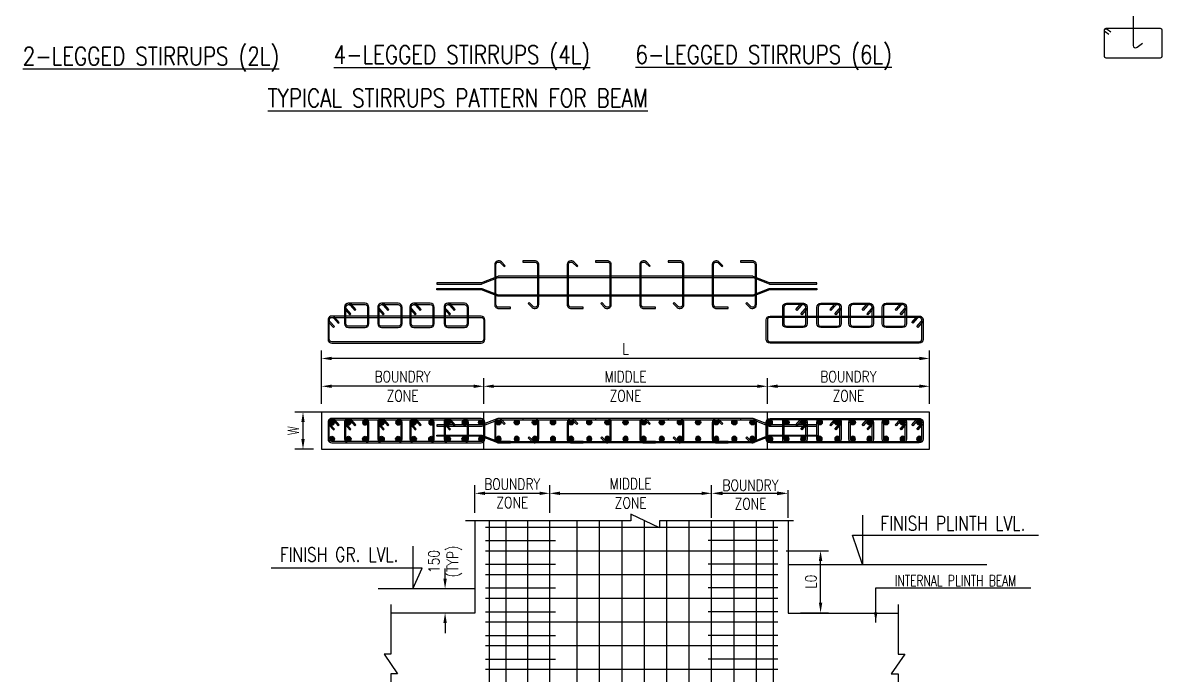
# Model space of a CAD drawing. Extents: x 324505 to 1272425, y -526289 to -156124.
# Drawn here: x 528666 to 556776, y -338433 to -322331 of the extents above; entities that cross this region are included whole.
import ezdxf
from ezdxf.enums import TextEntityAlignment as Align
from ezdxf.lldxf.tags import DXFTag

# ---------------------------------------------------------------- set-up
doc = ezdxf.new("R2010")
doc.units = 0
doc.header["$LTSCALE"] = 500
doc.header["$MEASUREMENT"] = 0
doc.header["$PDMODE"] = 35
doc.header["$PDSIZE"] = -15
doc.layers.get('DEFPOINTS').update_dxf_attribs({"color": 4})
for name, color, linetype in [('ARH - TREE', 3, 'Continuous'), ('DIM', 5, 'Continuous'), ('LINK', 2, 'Continuous'), ('LINKS', 8, 'Continuous'), ('S-COLUMN', 1, 'Continuous'), ('S-CONCRET LINE', 4, 'Continuous'), ('S-DIM', 7, 'Continuous'), ('S-DIM-1', 5, 'Continuous'), ('S-REINFORCEMENT', 6, 'Continuous'), ('S-TEXT-1', 4, 'Continuous'), ('S-TITLE', 6, 'Continuous'), ('TXT1', 2, 'Continuous')]:
    doc.layers.add(name, color=color, linetype=linetype)
doc.styles.add('ROMAND', font='simplex.shx')
doc.styles.add('ROMANS', font='simplex.shx', dxfattribs={"width": 0.8, "height": 275, "bigfont": 'bigfont.shx'})
tags = doc.linetypes.add('( Hidden )', pattern=[0.375, 0.25, -0.125]).pattern_tags.tags
tags[6:7] = [DXFTag(74, 4), DXFTag(75, 0), DXFTag(340, '0'), DXFTag(46, 1.0), DXFTag(50, 0.0), DXFTag(44, 0.0), DXFTag(45, 0.0)]
tags[4:5] = [DXFTag(74, 4), DXFTag(75, 0), DXFTag(340, '0'), DXFTag(46, 1.0), DXFTag(50, 0.0), DXFTag(44, 0.0), DXFTag(45, 0.0)]
doc.dimstyles.new('Copy of INT2TIMES', dxfattribs={"dimtxt": 300, "dimasz": 275, "dimexe": 75, "dimexo": 75, "dimgap": 40, "dimtad": 1, "dimdec": 0, "dimlfac": 0.5, "dimrnd": 5, "dimzin": 0, "dimdsep": 46, "dimtxsty": 'ROMANS', "dimcen": -1, "dimclrd": 5, "dimclre": 5, "dimclrt": 4, "dimadec": 0, "dimazin": 0, "dimtfac": 1, "dimtdec": 0, "dimtix": 1, "dimtofl": 0, "dimtmove": 2, "dimatfit": 3, "dimfxl": 0, "dimtolj": 1, "dimtzin": 0, "dimarcsym": 0})
doc.dimstyles.new('dim100', dxfattribs={"dimtxt": 250, "dimasz": 250, "dimexe": 200, "dimexo": 200, "dimgap": 100, "dimtad": 1, "dimdec": 0, "dimzin": 0, "dimdsep": 46, "dimtxsty": 'ROMANS', "dimcen": 0, "dimclrd": 5, "dimclre": 5, "dimclrt": 4, "dimadec": 0, "dimazin": 0, "dimtfac": 1, "dimtdec": 0, "dimtix": 1, "dimtofl": 0, "dimtmove": 2, "dimatfit": 3, "dimfxl": 0, "dimtolj": 1, "dimtzin": 0, "dimlwd": -1, "dimlwe": -1, "dimarcsym": 0})
doc.dimstyles.new('dim20', dxfattribs={"dimtxt": 250, "dimasz": 250, "dimexe": 200, "dimexo": 200, "dimgap": 100, "dimtad": 1, "dimdec": 0, "dimlfac": 0.2, "dimzin": 0, "dimdsep": 46, "dimtxsty": 'ROMANS', "dimcen": 0, "dimclrd": 5, "dimclre": 5, "dimclrt": 4, "dimadec": 0, "dimazin": 0, "dimtfac": 1, "dimtdec": 0, "dimtix": 1, "dimtofl": 0, "dimtmove": 2, "dimatfit": 3, "dimfxl": 0, "dimtolj": 1, "dimtzin": 0, "dimlwd": -1, "dimlwe": -1, "dimarcsym": 0})
doc.dimstyles.new('dim25', dxfattribs={"dimtxt": 250, "dimasz": 250, "dimexe": 200, "dimexo": 200, "dimgap": 100, "dimtad": 1, "dimdec": 0, "dimlfac": 0.25, "dimzin": 0, "dimdsep": 46, "dimtxsty": 'ROMANS', "dimcen": 0, "dimclrd": 5, "dimclre": 5, "dimclrt": 4, "dimadec": 0, "dimazin": 0, "dimtfac": 1, "dimtdec": 0, "dimtix": 1, "dimtofl": 0, "dimtmove": 2, "dimatfit": 3, "dimfxl": 0, "dimtolj": 1, "dimtzin": 0, "dimlwd": -1, "dimlwe": -1, "dimarcsym": 0})

# ---------------------------------------------------------------- blocks, each defined once
blk = doc.blocks.new('*D1098')
at = {"layer": 'DEFPOINTS', "color": 0}
for p in [(539818, -333944), (539818, -334626), (541666, -334626)]:
    blk.add_point(p, dxfattribs=at)
at = {"layer": 'S-DIM-1', "color": 5}
for p, q in [((539818, -334426), (539818, -333744)), ((541416, -333944), (540068, -333944)), ((541666, -334426), (541666, -333744))]:
    blk.add_line(p, q, dxfattribs=at)
for points in [[(540068, -333902), (540068, -333985), (539818, -333944)], [(541416, -333985), (541416, -333902), (541666, -333944)]]:
    blk.add_solid(points, dxfattribs=at)
at = {"layer": 'S-DIM-1', "color": 4, "insert": (540742, -333944), "char_height": 275, "attachment_point": 5, "style": 'ROMANS'}
blk.add_mtext('\\A1;{BOUNDRY \\PZONE}', dxfattribs=at)
blk = doc.blocks.new('*D1099')
at = {"layer": 'DEFPOINTS', "color": 0}
for p in [(545660, -333944), (545660, -334626), (547547, -334626)]:
    blk.add_point(p, dxfattribs=at)
at = {"layer": 'DIM', "color": 5, "lineweight": -2, "ltscale": 2}
for p, q in [((545660, -334551), (545660, -333869)), ((547272, -333944), (545935, -333944)), ((547547, -334551), (547547, -333869))]:
    blk.add_line(p, q, dxfattribs=at)
at = {"layer": 'DIM', "color": 5}
for points in [[(545935, -333898), (545935, -333990), (545660, -333944)], [(547272, -333990), (547272, -333898), (547547, -333944)]]:
    blk.add_solid(points, dxfattribs=at)
at = {"layer": 'DIM', "color": 4, "insert": (546620, -333974), "char_height": 275, "attachment_point": 5, "style": 'ROMANS'}
blk.add_mtext('\\A1;{BOUNDRY \\Fsimplex.shx,bigfont.shx;\\P\\Fsimplex.shx,bigfont.shx;ZONE}', dxfattribs=at)
blk = doc.blocks.new('*D1100')
at = {"layer": 'DEFPOINTS', "color": 0}
for p in [(545660, -333944), (541666, -334626), (545660, -334626)]:
    blk.add_point(p, dxfattribs=at)
at = {"layer": 'S-DIM-1', "color": 5}
for p, q in [((541666, -334426), (541666, -333744)), ((541916, -333944), (545410, -333944)), ((545660, -334426), (545660, -333744))]:
    blk.add_line(p, q, dxfattribs=at)
for points in [[(541916, -333902), (541916, -333985), (541666, -333944)], [(545410, -333985), (545410, -333902), (545660, -333944)]]:
    blk.add_solid(points, dxfattribs=at)
at = {"layer": 'S-DIM-1', "color": 4, "char_height": 275, "attachment_point": 5, "style": 'ROMANS'}
for s, insert in [('\\A1;{MIDDLE ', (543663, -333706)), ('ZONE}', (543663, -334181))]:
    blk.add_mtext(s, dxfattribs=dict(at, insert=insert))
blk = doc.blocks.new('*D1101')
at = {"layer": 'DEFPOINTS', "color": 0}
for p in [(539810, -336297), (538709, -336897), (539084, -336897)]:
    blk.add_point(p, dxfattribs=at)
at = {"layer": 'DIM', "color": 5}
for p, q in [((539084, -336047), (539084, -335797)), ((539610, -336297), (538884, -336297)), ((538909, -336897), (539284, -336897)), ((539084, -337147), (539084, -337397))]:
    blk.add_line(p, q, dxfattribs=at)
for points in [[(539042, -336047), (539126, -336047), (539084, -336297)], [(539126, -337147), (539042, -337147), (539084, -336897)]]:
    blk.add_solid(points, dxfattribs=at)
at = {"layer": 'DIM', "color": 4, "insert": (539084, -335627), "char_height": 275, "attachment_point": 5, "rotation": 90, "style": 'ROMANS'}
blk.add_mtext('\\A1;150\\P(TYP)', dxfattribs=at)
blk = doc.blocks.new('*D1103')
at = {"layer": 'DEFPOINTS', "color": 0}
for p in [(547295, -335360), (548347, -335360), (547652, -336894)]:
    blk.add_point(p, dxfattribs=at)
at = {"layer": 'DIM', "color": 5}
for p, q in [((547495, -335360), (548547, -335360)), ((548347, -336644), (548347, -335610)), ((547852, -336894), (548547, -336894))]:
    blk.add_line(p, q, dxfattribs=at)
for points in [[(548389, -335610), (548306, -335610), (548347, -335360)], [(548306, -336644), (548389, -336644), (548347, -336894)]]:
    blk.add_solid(points, dxfattribs=at)
at = {"layer": 'DIM', "color": 4, "insert": (548110, -336127), "char_height": 275, "attachment_point": 5, "rotation": 90, "style": 'ROMANS'}
blk.add_mtext('\\A1;{L0}', dxfattribs=at)
blk = doc.blocks.new('A$C148055D2')
at = {"layer": 'S-REINFORCEMENT', "color": 30, "const_width": 50}
blk.add_lwpolyline([(-25, 0, 1), (25, 0, 1)], format="xyb", close=True, dxfattribs=at)
at = {"layer": 'S-REINFORCEMENT'}
blk.add_circle((0, 0), 50, dxfattribs=at)
blk = doc.blocks.new('*U1233')
at = {"layer": 'LINKS'}
blk.add_lwpolyline([(-80, 0, -0.667553), (56, 57), (176, -63), (205, -35), (85, 85, 0.667553), (-120, 0), (-120, -510, 0.414214), (0, -630), (367, -630), (367, -590), (0, -590, -0.414214), (-80, -510)], format="xyb", close=True, dxfattribs=at)
blk = doc.blocks.new('*D1394')
at = {"layer": 'DEFPOINTS', "color": 0}
for p in [(535579, -331937), (538347, -331937), (536036, -332857)]:
    blk.add_point(p, dxfattribs=at)
at = {"layer": 'S-DIM', "color": 5, "ltscale": 0.1}
for p, q in [((538147, -331937), (535379, -331937)), ((535579, -332607), (535579, -332187)), ((535836, -332857), (535379, -332857))]:
    blk.add_line(p, q, dxfattribs=at)
at = {"layer": 'S-DIM', "color": 5}
for points in [[(535620, -332187), (535537, -332187), (535579, -331937)], [(535537, -332607), (535620, -332607), (535579, -332857)]]:
    blk.add_solid(points, dxfattribs=at)
at = {"layer": 'S-DIM', "color": 4, "lineweight": -2, "insert": (535341, -332397), "char_height": 275, "attachment_point": 5, "rotation": 90, "style": 'ROMANS'}
blk.add_mtext('\\A1;W', dxfattribs=at)
blk = doc.blocks.new('*D1395')
at = {"layer": 'DEFPOINTS', "color": 0}
for p in [(536036, -330615), (536036, -331937), (551036, -331937)]:
    blk.add_point(p, dxfattribs=at)
at = {"layer": 'S-DIM', "color": 5, "ltscale": 0.1}
for p, q in [((536036, -331737), (536036, -330415)), ((551036, -331737), (551036, -330415)), ((550786, -330615), (536286, -330615))]:
    blk.add_line(p, q, dxfattribs=at)
at = {"layer": 'S-DIM', "color": 5}
for points in [[(536286, -330574), (536286, -330657), (536036, -330615)], [(550786, -330657), (550786, -330574), (551036, -330615)]]:
    blk.add_solid(points, dxfattribs=at)
at = {"layer": 'S-DIM', "color": 4, "lineweight": -2, "insert": (543536, -330378), "char_height": 275, "attachment_point": 5, "style": 'ROMANS'}
blk.add_mtext('\\A1;L', dxfattribs=at)
blk = doc.blocks.new('*U1239')
at = {"layer": 'LINKS'}
blk.add_lwpolyline([(-80, 0, -0.667553), (56, 57), (176, -63), (205, -35), (85, 85, 0.667553), (-120, 0), (-120, -510, 0.414214), (0, -630), (367, -630), (367, -590), (0, -590, -0.414214), (-80, -510)], format="xyb", close=True, dxfattribs=at)
blk = doc.blocks.new('*U1240')
at = {"layer": 'LINKS'}
blk.add_lwpolyline([(-80, 0, -0.667553), (56, 57), (176, -63), (205, -35), (85, 85, 0.667553), (-120, 0), (-120, -510, 0.414214), (0, -630), (367, -630), (367, -590), (0, -590, -0.414214), (-80, -510)], format="xyb", close=True, dxfattribs=at)
blk = doc.blocks.new('*U1241')
at = {"layer": 'LINKS'}
blk.add_lwpolyline([(-80, 0, -0.667553), (56, 57), (176, -63), (205, -35), (85, 85, 0.667553), (-120, 0), (-120, -510, 0.414214), (0, -630), (367, -630), (367, -590), (0, -590, -0.414214), (-80, -510)], format="xyb", close=True, dxfattribs=at)
blk = doc.blocks.new('*U1242')
at = {"layer": 'LINKS'}
blk.add_lwpolyline([(-80, 0, -0.667553), (56, 57), (176, -63), (205, -35), (85, 85, 0.667553), (-120, 0), (-120, -1235, 0.414214), (0, -1355), (367, -1355), (367, -1315), (0, -1315, -0.414214), (-80, -1235)], format="xyb", close=True, dxfattribs=at)
blk = doc.blocks.new('*U1243')
at = {"layer": 'LINKS'}
blk.add_lwpolyline([(-80, 0, -0.667553), (56, 57), (176, -63), (205, -35), (85, 85, 0.667553), (-120, 0), (-120, -1235, 0.414214), (0, -1355), (367, -1355), (367, -1315), (0, -1315, -0.414214), (-80, -1235)], format="xyb", close=True, dxfattribs=at)
blk = doc.blocks.new('*D1396')
at = {"layer": 'DEFPOINTS', "color": 0}
for p in [(536036, -331302), (536036, -331937), (540036, -331937)]:
    blk.add_point(p, dxfattribs=at)
at = {"layer": 'S-DIM-1', "color": 5}
for p, q in [((536036, -331737), (536036, -331102)), ((540036, -331737), (540036, -331102)), ((539786, -331302), (536286, -331302))]:
    blk.add_line(p, q, dxfattribs=at)
for points in [[(536286, -331260), (536286, -331343), (536036, -331302)], [(539786, -331343), (539786, -331260), (540036, -331302)]]:
    blk.add_solid(points, dxfattribs=at)
at = {"layer": 'S-DIM-1', "color": 4, "char_height": 275, "attachment_point": 5, "style": 'ROMANS'}
for s, insert in [('\\A1;{BOUNDRY ', (538036, -331064)), ('ZONE}', (538036, -331539))]:
    blk.add_mtext(s, dxfattribs=dict(at, insert=insert))
blk = doc.blocks.new('*D1397')
at = {"layer": 'DEFPOINTS', "color": 0}
for p in [(547036, -331302), (540036, -331937), (547036, -331937)]:
    blk.add_point(p, dxfattribs=at)
at = {"layer": 'S-DIM-1', "color": 5}
for p, q in [((540036, -331737), (540036, -331102)), ((547036, -331737), (547036, -331102)), ((540286, -331302), (546786, -331302))]:
    blk.add_line(p, q, dxfattribs=at)
for points in [[(540286, -331260), (540286, -331343), (540036, -331302)], [(546786, -331343), (546786, -331260), (547036, -331302)]]:
    blk.add_solid(points, dxfattribs=at)
at = {"layer": 'S-DIM-1', "color": 4, "char_height": 275, "attachment_point": 5, "style": 'ROMANS'}
for s, insert in [('\\A1;{MIDDLE ', (543536, -331064)), ('ZONE}', (543536, -331539))]:
    blk.add_mtext(s, dxfattribs=dict(at, insert=insert))
blk = doc.blocks.new('*D1398')
at = {"layer": 'DEFPOINTS', "color": 0}
for p in [(551036, -331302), (547036, -331937), (551036, -331937)]:
    blk.add_point(p, dxfattribs=at)
at = {"layer": 'S-DIM-1', "color": 5}
for p, q in [((547036, -331737), (547036, -331102)), ((551036, -331737), (551036, -331102)), ((547286, -331302), (550786, -331302))]:
    blk.add_line(p, q, dxfattribs=at)
for points in [[(547286, -331260), (547286, -331343), (547036, -331302)], [(550786, -331343), (550786, -331260), (551036, -331302)]]:
    blk.add_solid(points, dxfattribs=at)
at = {"layer": 'S-DIM-1', "color": 4, "char_height": 275, "attachment_point": 5, "style": 'ROMANS'}
for s, insert in [('\\A1;{BOUNDRY ', (549036, -331064)), ('ZONE}', (549036, -331539))]:
    blk.add_mtext(s, dxfattribs=dict(at, insert=insert))

msp = doc.modelspace()

# ---------------------------------------------------------------- linework, layer by layer
at = {"layer": 'DIM', "color": 3}
msp.add_line((547547.123, -335697.337), (552447.417, -335697.337), dxfattribs=at)
at = {"layer": 'DIM', "color": 3, "linetype": 'Continuous'}
msp.add_line((539810.439, -336297.337), (537432.828, -336297.337), dxfattribs=at)
at = {"layer": 'DIM', "color": 8}
for points in [[(547681.064, -334626.48), (544376.031, -334626.48), (544376.031, -334792.844), (543669.745, -334460.116), (543669.745, -334626.48), (539585.92, -334626.48)], [(537745.08, -336691.385), (537745.08, -337914.778), (537578.716, -337914.778), (537911.444, -338401.595), (537745.08, -338401.595), (537745.08, -339583.302)], [(550258.31, -336691.385), (550258.31, -337914.778), (550424.674, -337914.778), (550091.946, -338401.595), (550258.31, -338401.595), (550258.31, -339583.302)]]:
    msp.add_lwpolyline(points, dxfattribs=at)
at = {"layer": 'LINK'}
for p, q in [((540084.885, -334774.771), (547294.931, -334774.771)), ((540084.885, -335109.771), (541806.17, -335109.771)), ((547294.931, -335109.771), (545573.647, -335109.771)), ((540084.885, -335359.771), (547294.931, -335359.771)), ((540084.885, -335694.771), (541806.17, -335694.771)), ((547294.931, -335694.771), (545573.647, -335694.771)), ((540084.885, -335944.771), (547294.931, -335944.771)), ((540084.885, -336279.771), (541806.17, -336279.771)), ((547294.931, -336279.771), (545573.647, -336279.771)), ((540084.885, -336529.771), (547294.931, -336529.771)), ((540084.885, -336864.771), (541806.17, -336864.771)), ((547294.931, -336864.771), (545573.647, -336864.771)), ((540084.885, -337114.771), (547294.931, -337114.771)), ((540084.885, -337449.771), (541806.17, -337449.771)), ((547294.931, -337449.771), (545573.647, -337449.771)), ((540084.885, -337699.771), (547294.931, -337699.771)), ((540084.885, -338034.771), (541806.17, -338034.771)), ((547294.931, -338034.771), (545573.647, -338034.771)), ((540084.885, -338284.771), (547294.931, -338284.771))]:
    msp.add_line(p, q, dxfattribs=at)
at = {"layer": 'LINKS', "color": 10, "linetype": '( Hidden )'}
for p, q in [((540036.016, -332856.959, -0.005), (540036.016, -331936.959, -0.005)), ((547036.016, -332856.959, -0.005), (547036.016, -331936.959, -0.005))]:
    msp.add_line(p, q, dxfattribs=at)
at = {"layer": 'LINKS', "color": 8, "elevation": 0}
for points in [[(538884.016, -328746.881), (538884.016, -328778.881), (539972.016, -328778.881, 0.050699275), (539991.335, -328776.918), (540391.137, -328620.191, -0.050699275), (540404.016, -328618.881), (546668.016, -328618.881, -0.050535482), (546680.854, -328620.182), (547080.758, -328776.93, 0.050535482), (547100.016, -328778.881), (548252.306, -328778.881), (548252.306, -328746.881), (547100.016, -328746.881, -0.050535482), (547087.178, -328745.581), (546687.274, -328588.833, 0.050535482), (546668.016, -328586.881), (540404.016, -328586.881, 0.050699275), (540384.697, -328588.845), (539984.895, -328745.572, -0.050699275), (539972.016, -328746.881), (538884.016, -328746.881)], [(538884.016, -328919.352), (538884.016, -328887.352), (539972.016, -328887.351, -0.050699275), (539991.335, -328889.315), (540391.137, -329046.042, 0.050699275), (540404.016, -329047.351), (546668.016, -329047.351, 0.050535482), (546680.854, -329046.05), (547080.758, -328889.303, -0.050535482), (547100.016, -328887.351), (548252.306, -328887.351), (548252.306, -328919.351), (547100.016, -328919.351, 0.050535482), (547087.178, -328920.652), (546687.274, -329077.4, -0.050535482), (546668.016, -329079.351), (540404.016, -329079.351, -0.050699275), (540384.697, -329077.387), (539984.895, -328920.661, 0.050699275), (539972.016, -328919.351), (538884.016, -328919.352)], [(538884.016, -332256.959), (538884.016, -332288.959), (539972.016, -332288.959, 0.050699275), (539991.335, -332286.995), (540391.137, -332130.269, -0.050699275), (540404.016, -332128.959), (546668.016, -332128.959, -0.050535482), (546680.854, -332130.26), (547080.758, -332287.008, 0.050535482), (547100.016, -332288.959), (548252.306, -332288.959), (548252.306, -332256.959), (547100.016, -332256.959, -0.050535482), (547087.178, -332255.658), (546687.274, -332098.911, 0.050535482), (546668.016, -332096.959), (540404.016, -332096.959, 0.050699275), (540384.697, -332098.923), (539984.895, -332255.65, -0.050699275), (539972.016, -332256.959), (538884.016, -332256.959)], [(538884.016, -332536.96), (538884.016, -332504.96), (539972.016, -332504.959, -0.050699275), (539991.335, -332506.923), (540391.137, -332663.65, 0.050699275), (540404.016, -332664.959), (546668.016, -332664.959, 0.050535482), (546680.854, -332663.658), (547080.758, -332506.911, -0.050535482), (547100.016, -332504.959), (548252.306, -332504.959), (548252.306, -332536.959), (547100.016, -332536.959, 0.050535482), (547087.178, -332538.26), (546687.274, -332695.008, -0.050535482), (546668.016, -332696.959), (540404.016, -332696.959, -0.050699275), (540384.697, -332694.995), (539984.895, -332538.269, 0.050699275), (539972.016, -332536.959), (538884.016, -332536.96)]]:
    msp.add_lwpolyline(points, format="xyb", dxfattribs=at)
at = {"layer": 'LINKS', "elevation": -0.005}
for points in [[(536737.005, -329536.757), (536761.062, -329515.656), (536652.791, -329392.215, -0.644793278), (536700.905, -329286.013), (537109.794, -329286.013, -0.414213562), (537173.794, -329350.013), (537173.794, -329758.013, -0.414213562), (537109.794, -329822.013), (536700.905, -329822.013, -0.414213562), (536636.905, -329758.013), (536636.905, -329350.013, -0.692080402), (536749.019, -329307.811), (536857.291, -329431.252), (536881.348, -329410.151), (536773.076, -329286.71, 0.692080402), (536604.905, -329350.013), (536604.905, -329758.013, 0.414213562), (536700.905, -329854.013), (537109.794, -329854.013, 0.414213562), (537205.794, -329758.013), (537205.794, -329350.013, 0.414213562), (537109.794, -329254.013), (536700.905, -329254.013, 0.644793278), (536628.733, -329413.316), (536737.005, -329536.757)], [(537554.783, -329536.757), (537578.84, -329515.656), (537470.568, -329392.215, -0.644793278), (537518.683, -329286.013), (537927.572, -329286.013, -0.414213562), (537991.572, -329350.013), (537991.572, -329758.013, -0.414213562), (537927.572, -329822.013), (537518.683, -329822.013, -0.414213562), (537454.683, -329758.013), (537454.683, -329350.013, -0.692080402), (537566.797, -329307.811), (537675.069, -329431.252), (537699.126, -329410.151), (537590.854, -329286.71, 0.692080402), (537422.683, -329350.013), (537422.683, -329758.013, 0.414213562), (537518.683, -329854.013), (537927.572, -329854.013, 0.414213562), (538023.572, -329758.013), (538023.572, -329350.013, 0.414213562), (537927.572, -329254.013), (537518.683, -329254.013, 0.644793278), (537446.511, -329413.316), (537554.783, -329536.757)], [(538347.22, -329536.757), (538371.277, -329515.656), (538263.006, -329392.215, -0.644793278), (538311.12, -329286.013), (538720.009, -329286.013, -0.414213562), (538784.009, -329350.013), (538784.009, -329758.013, -0.414213562), (538720.009, -329822.013), (538311.12, -329822.013, -0.414213562), (538247.12, -329758.013), (538247.12, -329350.013, -0.692080402), (538359.234, -329307.811), (538467.506, -329431.252), (538491.563, -329410.151), (538383.292, -329286.71, 0.692080402), (538215.12, -329350.013), (538215.12, -329758.013, 0.414213562), (538311.12, -329854.013), (538720.009, -329854.013, 0.414213562), (538816.009, -329758.013), (538816.009, -329350.013, 0.414213562), (538720.009, -329254.013), (538311.12, -329254.013, 0.644793278), (538238.949, -329413.316), (538347.22, -329536.757)], [(539190.338, -329536.757), (539214.396, -329515.656), (539106.124, -329392.215, -0.644793278), (539154.238, -329286.013), (539563.127, -329286.013, -0.414213562), (539627.127, -329350.013), (539627.127, -329758.013, -0.414213562), (539563.127, -329822.013), (539154.238, -329822.013, -0.414213562), (539090.238, -329758.013), (539090.238, -329350.013, -0.692080402), (539202.353, -329307.811), (539310.624, -329431.252), (539334.681, -329410.151), (539226.41, -329286.71, 0.692080402), (539058.238, -329350.013), (539058.238, -329758.013, 0.414213562), (539154.238, -329854.013), (539563.127, -329854.013, 0.414213562), (539659.127, -329758.013), (539659.127, -329350.013, 0.414213562), (539563.127, -329254.013), (539154.238, -329254.013, 0.644793278), (539082.067, -329413.316), (539190.338, -329536.757)], [(547881.694, -329536.757), (547857.636, -329515.656), (547965.908, -329392.215, 0.644793278), (547917.794, -329286.013), (547508.905, -329286.013, 0.414213562), (547444.905, -329350.013), (547444.905, -329758.013, 0.414213562), (547508.905, -329822.013), (547917.794, -329822.013, 0.414213562), (547981.794, -329758.013), (547981.794, -329350.013, 0.692080402), (547869.679, -329307.811), (547761.408, -329431.252), (547737.351, -329410.151), (547845.622, -329286.71, -0.692080402), (548013.794, -329350.013), (548013.794, -329758.013, -0.414213562), (547917.794, -329854.013), (547508.905, -329854.013, -0.414213562), (547412.905, -329758.013), (547412.905, -329350.013, -0.414213562), (547508.905, -329254.013), (547917.794, -329254.013, -0.644793278), (547989.965, -329413.316), (547881.694, -329536.757)], [(548724.812, -329536.757), (548700.755, -329515.656), (548809.026, -329392.215, 0.644793278), (548760.912, -329286.013), (548352.023, -329286.013, 0.414213562), (548288.023, -329350.013), (548288.023, -329758.013, 0.414213562), (548352.023, -329822.013), (548760.912, -329822.013, 0.414213562), (548824.912, -329758.013), (548824.912, -329350.013, 0.692080402), (548712.797, -329307.811), (548604.526, -329431.252), (548580.469, -329410.151), (548688.74, -329286.71, -0.692080402), (548856.912, -329350.013), (548856.912, -329758.013, -0.414213562), (548760.912, -329854.013), (548352.023, -329854.013, -0.414213562), (548256.023, -329758.013), (548256.023, -329350.013, -0.414213562), (548352.023, -329254.013), (548760.912, -329254.013, -0.644793278), (548833.083, -329413.316), (548724.812, -329536.757)], [(549517.249, -329536.757), (549493.192, -329515.656), (549601.464, -329392.215, 0.644793278), (549553.349, -329286.013), (549144.46, -329286.013, 0.414213562), (549080.46, -329350.013), (549080.46, -329758.013, 0.414213562), (549144.46, -329822.013), (549553.349, -329822.013, 0.414213562), (549617.349, -329758.013), (549617.349, -329350.013, 0.692080402), (549505.235, -329307.811), (549396.963, -329431.252), (549372.906, -329410.151), (549481.178, -329286.71, -0.692080402), (549649.349, -329350.013), (549649.349, -329758.013, -0.414213562), (549553.349, -329854.013), (549144.46, -329854.013, -0.414213562), (549048.46, -329758.013), (549048.46, -329350.013, -0.414213562), (549144.46, -329254.013), (549553.349, -329254.013, -0.644793278), (549625.521, -329413.316), (549517.249, -329536.757)], [(550335.027, -329536.757), (550310.97, -329515.656), (550419.241, -329392.215, 0.644793278), (550371.127, -329286.013), (549962.238, -329286.013, 0.414213562), (549898.238, -329350.013), (549898.238, -329758.013, 0.414213562), (549962.238, -329822.013), (550371.127, -329822.013, 0.414213562), (550435.127, -329758.013), (550435.127, -329350.013, 0.692080402), (550323.013, -329307.811), (550214.741, -329431.252), (550190.684, -329410.151), (550298.956, -329286.71, -0.692080402), (550467.127, -329350.013), (550467.127, -329758.013, -0.414213562), (550371.127, -329854.013), (549962.238, -329854.013, -0.414213562), (549866.238, -329758.013), (549866.238, -329350.013, -0.414213562), (549962.238, -329254.013), (550371.127, -329254.013, -0.644793278), (550443.299, -329413.316), (550335.027, -329536.757)], [(536328.116, -329851.129), (536352.173, -329830.028), (536243.902, -329706.588, -0.644793278), (536292.016, -329600.386), (539972.016, -329600.386, -0.414213562), (540036.016, -329664.386), (540036.016, -330141.75, -0.414213562), (539972.016, -330205.75), (536292.016, -330205.75, -0.414213562), (536228.016, -330141.75), (536228.016, -329664.386, -0.692080402), (536340.13, -329622.184), (536448.402, -329745.624), (536472.459, -329724.523), (536364.188, -329601.083, 0.692080402), (536196.016, -329664.386), (536196.016, -330141.75, 0.414213562), (536292.016, -330237.75), (539972.016, -330237.75, 0.414213562), (540068.016, -330141.75), (540068.016, -329664.386, 0.414213562), (539972.016, -329568.386), (536292.016, -329568.386, 0.644793278), (536219.844, -329727.689), (536328.116, -329851.129)], [(550743.916, -329851.129), (550719.859, -329830.028), (550828.13, -329706.588, 0.644793278), (550780.016, -329600.386), (547100.016, -329600.386, 0.414213562), (547036.016, -329664.386), (547036.016, -330141.75, 0.414213562), (547100.016, -330205.75), (550780.016, -330205.75, 0.414213562), (550844.016, -330141.75), (550844.016, -329664.386, 0.692080402), (550731.902, -329622.184), (550623.63, -329745.624), (550599.573, -329724.523), (550707.844, -329601.083, -0.692080402), (550876.016, -329664.386), (550876.016, -330141.75, -0.414213562), (550780.016, -330237.75), (547100.016, -330237.75, -0.414213562), (547004.016, -330141.75), (547004.016, -329664.386, -0.414213562), (547100.016, -329568.386), (550780.016, -329568.386, -0.644793278), (550852.188, -329727.689), (550743.916, -329851.129)], [(536328.116, -332379.703), (536352.173, -332358.602), (536243.902, -332235.161, -0.644793278), (536292.016, -332128.959), (539972.016, -332128.959, -0.414213562), (540036.016, -332192.959), (540036.016, -332600.959, -0.414213562), (539972.016, -332664.959), (536292.016, -332664.959, -0.414213562), (536228.016, -332600.959), (536228.016, -332192.959, -0.692080402), (536340.13, -332150.757), (536448.402, -332274.198), (536472.459, -332253.097), (536364.188, -332129.656, 0.692080402), (536196.016, -332192.959), (536196.016, -332600.959, 0.414213562), (536292.016, -332696.959), (539972.016, -332696.959, 0.414213562), (540068.016, -332600.959), (540068.016, -332192.959, 0.414213562), (539972.016, -332096.959), (536292.016, -332096.959, 0.644793278), (536219.844, -332256.262), (536328.116, -332379.703)], [(536737.005, -332379.703), (536761.062, -332358.602), (536652.791, -332235.161, -0.644793278), (536700.905, -332128.959), (537109.794, -332128.959, -0.414213562), (537173.794, -332192.959), (537173.794, -332600.959, -0.414213562), (537109.794, -332664.959), (536700.905, -332664.959, -0.414213562), (536636.905, -332600.959), (536636.905, -332192.959, -0.692080402), (536749.019, -332150.757), (536857.291, -332274.198), (536881.348, -332253.097), (536773.076, -332129.656, 0.692080402), (536604.905, -332192.959), (536604.905, -332600.959, 0.414213562), (536700.905, -332696.959), (537109.794, -332696.959, 0.414213562), (537205.794, -332600.959), (537205.794, -332192.959, 0.414213562), (537109.794, -332096.959), (536700.905, -332096.959, 0.644793278), (536628.733, -332256.262), (536737.005, -332379.703)], [(537554.783, -332379.703), (537578.84, -332358.602), (537470.568, -332235.161, -0.644793278), (537518.683, -332128.959), (537927.572, -332128.959, -0.414213562), (537991.572, -332192.959), (537991.572, -332600.959, -0.414213562), (537927.572, -332664.959), (537518.683, -332664.959, -0.414213562), (537454.683, -332600.959), (537454.683, -332192.959, -0.692080402), (537566.797, -332150.757), (537675.069, -332274.198), (537699.126, -332253.097), (537590.854, -332129.656, 0.692080402), (537422.683, -332192.959), (537422.683, -332600.959, 0.414213562), (537518.683, -332696.959), (537927.572, -332696.959, 0.414213562), (538023.572, -332600.959), (538023.572, -332192.959, 0.414213562), (537927.572, -332096.959), (537518.683, -332096.959, 0.644793278), (537446.511, -332256.262), (537554.783, -332379.703)], [(538347.22, -332379.703), (538371.277, -332358.602), (538263.006, -332235.161, -0.644793278), (538311.12, -332128.959), (538720.009, -332128.959, -0.414213562), (538784.009, -332192.959), (538784.009, -332600.959, -0.414213562), (538720.009, -332664.959), (538311.12, -332664.959, -0.414213562), (538247.12, -332600.959), (538247.12, -332192.959, -0.692080402), (538359.234, -332150.757), (538467.506, -332274.198), (538491.563, -332253.097), (538383.292, -332129.656, 0.692080402), (538215.12, -332192.959), (538215.12, -332600.959, 0.414213562), (538311.12, -332696.959), (538720.009, -332696.959, 0.414213562), (538816.009, -332600.959), (538816.009, -332192.959, 0.414213562), (538720.009, -332096.959), (538311.12, -332096.959, 0.644793278), (538238.949, -332256.262), (538347.22, -332379.703)], [(539190.338, -332379.703), (539214.396, -332358.602), (539106.124, -332235.161, -0.644793278), (539154.238, -332128.959), (539563.127, -332128.959, -0.414213562), (539627.127, -332192.959), (539627.127, -332600.959, -0.414213562), (539563.127, -332664.959), (539154.238, -332664.959, -0.414213562), (539090.238, -332600.959), (539090.238, -332192.959, -0.692080402), (539202.353, -332150.757), (539310.624, -332274.198), (539334.681, -332253.097), (539226.41, -332129.656, 0.692080402), (539058.238, -332192.959), (539058.238, -332600.959, 0.414213562), (539154.238, -332696.959), (539563.127, -332696.959, 0.414213562), (539659.127, -332600.959), (539659.127, -332192.959, 0.414213562), (539563.127, -332096.959), (539154.238, -332096.959, 0.644793278), (539082.067, -332256.262), (539190.338, -332379.703)], [(550743.916, -332379.703), (550719.859, -332358.602), (550828.13, -332235.161, 0.644793278), (550780.016, -332128.959), (547100.016, -332128.959, 0.414213562), (547036.016, -332192.959), (547036.016, -332600.959, 0.414213562), (547100.016, -332664.959), (550780.016, -332664.959, 0.414213562), (550844.016, -332600.959), (550844.016, -332192.959, 0.692080402), (550731.902, -332150.757), (550623.63, -332274.198), (550599.573, -332253.097), (550707.844, -332129.656, -0.692080402), (550876.016, -332192.959), (550876.016, -332600.959, -0.414213562), (550780.016, -332696.959), (547100.016, -332696.959, -0.414213562), (547004.016, -332600.959), (547004.016, -332192.959, -0.414213562), (547100.016, -332096.959), (550780.016, -332096.959, -0.644793278), (550852.188, -332256.262), (550743.916, -332379.703)], [(547881.694, -332379.703), (547857.636, -332358.602), (547965.908, -332235.161, 0.644793278), (547917.794, -332128.959), (547508.905, -332128.959, 0.414213562), (547444.905, -332192.959), (547444.905, -332600.959, 0.414213562), (547508.905, -332664.959), (547917.794, -332664.959, 0.414213562), (547981.794, -332600.959), (547981.794, -332192.959, 0.692080402), (547869.679, -332150.757), (547761.408, -332274.198), (547737.351, -332253.097), (547845.622, -332129.656, -0.692080402), (548013.794, -332192.959), (548013.794, -332600.959, -0.414213562), (547917.794, -332696.959), (547508.905, -332696.959, -0.414213562), (547412.905, -332600.959), (547412.905, -332192.959, -0.414213562), (547508.905, -332096.959), (547917.794, -332096.959, -0.644793278), (547989.965, -332256.262), (547881.694, -332379.703)], [(548724.812, -332379.703), (548700.755, -332358.602), (548809.026, -332235.161, 0.644793278), (548760.912, -332128.959), (548352.023, -332128.959, 0.414213562), (548288.023, -332192.959), (548288.023, -332600.959, 0.414213562), (548352.023, -332664.959), (548760.912, -332664.959, 0.414213562), (548824.912, -332600.959), (548824.912, -332192.959, 0.692080402), (548712.797, -332150.757), (548604.526, -332274.198), (548580.469, -332253.097), (548688.74, -332129.656, -0.692080402), (548856.912, -332192.959), (548856.912, -332600.959, -0.414213562), (548760.912, -332696.959), (548352.023, -332696.959, -0.414213562), (548256.023, -332600.959), (548256.023, -332192.959, -0.414213562), (548352.023, -332096.959), (548760.912, -332096.959, -0.644793278), (548833.083, -332256.262), (548724.812, -332379.703)], [(549517.249, -332379.703), (549493.192, -332358.602), (549601.464, -332235.161, 0.644793278), (549553.349, -332128.959), (549144.46, -332128.959, 0.414213562), (549080.46, -332192.959), (549080.46, -332600.959, 0.414213562), (549144.46, -332664.959), (549553.349, -332664.959, 0.414213562), (549617.349, -332600.959), (549617.349, -332192.959, 0.692080402), (549505.235, -332150.757), (549396.963, -332274.198), (549372.906, -332253.097), (549481.178, -332129.656, -0.692080402), (549649.349, -332192.959), (549649.349, -332600.959, -0.414213562), (549553.349, -332696.959), (549144.46, -332696.959, -0.414213562), (549048.46, -332600.959), (549048.46, -332192.959, -0.414213562), (549144.46, -332096.959), (549553.349, -332096.959, -0.644793278), (549625.521, -332256.262), (549517.249, -332379.703)], [(550335.027, -332379.703), (550310.97, -332358.602), (550419.241, -332235.161, 0.644793278), (550371.127, -332128.959), (549962.238, -332128.959, 0.414213562), (549898.238, -332192.959), (549898.238, -332600.959, 0.414213562), (549962.238, -332664.959), (550371.127, -332664.959, 0.414213562), (550435.127, -332600.959), (550435.127, -332192.959, 0.692080402), (550323.013, -332150.757), (550214.741, -332274.198), (550190.684, -332253.097), (550298.956, -332129.656, -0.692080402), (550467.127, -332192.959), (550467.127, -332600.959, -0.414213562), (550371.127, -332696.959), (549962.238, -332696.959, -0.414213562), (549866.238, -332600.959), (549866.238, -332192.959, -0.414213562), (549962.238, -332096.959), (550371.127, -332096.959, -0.644793278), (550443.299, -332256.262), (550335.027, -332379.703)]]:
    msp.add_lwpolyline(points, format="xyb", dxfattribs=at)
at = {"layer": 'S-COLUMN', "color": 10, "ltscale": 1500, "elevation": 0}
msp.add_lwpolyline([(551036.016, -332856.959), (551036.016, -331936.959), (536036.016, -331936.959), (536036.016, -332856.959)], close=True, dxfattribs=at)
at = {"layer": 'S-CONCRET LINE', "color": 130, "linetype": 'Continuous'}
for p, q in [((539817.623, -334626.48), (539817.623, -336897.337)), ((547547.123, -334626.48), (547547.123, -336897.337)), ((539817.623, -336897.337), (537745.08, -336897.337)), ((547547.123, -336897.337), (550258.31, -336897.337))]:
    msp.add_line(p, q, dxfattribs=at)
at = {"layer": 'S-REINFORCEMENT'}
for p, q in [((540177.623, -354638.337), (540177.623, -334626.48)), ((540589.399, -343661.337), (540589.399, -334626.48)), ((541127.816, -354602.602), (541127.816, -334626.48)), ((541666.234, -343661.337), (541666.234, -334626.48)), ((542343.86, -354602.602), (542343.86, -334626.48)), ((542896.472, -343661.337), (542896.472, -334626.48)), ((543449.083, -354602.602), (543449.083, -334626.48)), ((544001.695, -343661.337), (544001.695, -334626.48)), ((544554.307, -354602.602), (544554.307, -334626.48)), ((545106.919, -343661.337), (545106.919, -334626.48)), ((545659.53, -354602.602), (545659.53, -334626.48)), ((546212.142, -343661.337), (546212.142, -334626.48)), ((546764.754, -354602.602), (546764.754, -334626.48)), ((547187.123, -343661.337), (547187.123, -334626.48))]:
    msp.add_line(p, q, dxfattribs=at)
for points in [[(556287.929, -321957.931), (556157.179, -321852.896, 0.62958674), (556059.603, -321899.672), (556059.603, -322889.097, 0.62958674), (556157.179, -322935.873), (556287.929, -322830.838)], [(555456.129, -322619.888), (555367.095, -322552.527, -1), (555418.229, -322484.941), (555509.215, -322553.78)]]:
    msp.add_lwpolyline(points, format="xyb", dxfattribs=at)
msp.add_lwpolyline([(555383.301, -323193.703), (556735.905, -323193.703, 0.414213562), (556775.905, -323153.703), (556775.905, -322513.703, 0.414213562), (556735.905, -322473.703), (555383.301, -322473.703, 0.414213562), (555343.301, -322513.703), (555343.301, -323153.703, 0.414213562)], format="xyb", close=True, dxfattribs=at)
at = {"layer": 'TXT1'}
for points in [[(549380.591, -334485.102), (549380.591, -335697.337), (549135.045, -334975.627), (553722.986, -334975.627)], [(538285.991, -335246.765), (538285.991, -336297.337), (538515.595, -335788.531), (534792.395, -335788.531)]]:
    msp.add_lwpolyline(points, dxfattribs=at)

# ---------------------------------------------------------------- block references
at = {"layer": 'ARH - TREE', "lineweight": -2, "ltscale": 0.1, "xscale": 0.8, "yscale": 0.8, "zscale": 0.8}
for name, p in [('*U1242', (540404.016, -328298.95, -0.005)), ('*U1242', (542193.73, -328298.95, -0.005)), ('*U1242', (543983.445, -328298.95, -0.005)), ('*U1242', (545773.159, -328298.95, -0.005)), ('*U1233', (540404.016, -332192.959, -0.005)), ('*U1240', (542193.73, -332192.959, -0.005)), ('*U1240', (543983.445, -332192.959, -0.005)), ('*U1240', (545773.159, -332192.959, -0.005))]:
    msp.add_blockref(name, p, dxfattribs=at)
at = {"layer": 'ARH - TREE', "lineweight": -2, "ltscale": 0.1, "xscale": 0.8, "yscale": 0.8, "zscale": 0.8, "rotation": 180}
for name, p in [('*U1243', (541298.873, -329286.95, -0.005)), ('*U1243', (543088.587, -329286.95, -0.005)), ('*U1243', (544878.302, -329286.95, -0.005)), ('*U1243', (546668.016, -329286.95, -0.005)), ('*U1239', (541298.873, -332600.959, -0.005)), ('*U1241', (543088.587, -332600.959, -0.005)), ('*U1241', (544878.302, -332600.959, -0.005)), ('*U1239', (546668.016, -332600.959, -0.005))]:
    msp.add_blockref(name, p, dxfattribs=at)
at = {"layer": 'S-REINFORCEMENT', "color": 2, "ltscale": 4, "yscale": 1.28, "zscale": 1.28}
for p, xscale, rotation in [((536292.016, -332192.959, -0.005), -1.28, 89.99999999999886), ((536700.905, -332192.959, -0.005), -1.28, 89.99999999999886), ((537109.794, -332192.959, -0.005), -1.28, 89.99999999999886), ((537518.683, -332192.959, -0.005), -1.28, 89.99999999999886), ((537927.572, -332192.959, -0.005), -1.28, 89.99999999999886), ((538311.12, -332192.959, -0.005), -1.28, 89.99999999999886), ((538745.349, -332192.959, -0.005), -1.28, 89.99999999999886), ((539154.238, -332192.959, -0.005), -1.28, 89.99999999999886), ((539563.127, -332192.959, -0.005), -1.28, 89.99999999999886), ((539972.016, -332192.959, -0.005), 1.28, 269.9999999999373), ((540404.016, -332192.959, -0.005), 1.28, 269.9999999999373), ((540851.445, -332192.959, -0.005), 1.28, 269.9999999999373), ((541298.873, -332192.959, -0.005), 1.28, 269.9999999999373), ((541746.302, -332192.959, -0.005), 1.28, 269.9999999999373), ((542193.73, -332192.959, -0.005), 1.28, 269.9999999999373), ((542641.159, -332192.959, -0.005), 1.28, 269.9999999999373), ((543088.587, -332192.959, -0.005), 1.28, 269.9999999999373), ((543536.016, -332192.959, -0.005), 1.28, 269.9999999999373), ((543983.445, -332192.959, -0.005), 1.28, 269.9999999999373), ((544430.873, -332192.959, -0.005), 1.28, 269.9999999999373), ((544878.302, -332192.959, -0.005), 1.28, 269.9999999999373), ((545325.73, -332192.959, -0.005), 1.28, 269.9999999999373), ((545773.159, -332192.959, -0.005), 1.28, 269.9999999999373), ((546220.587, -332192.959, -0.005), 1.28, 269.9999999999373), ((546668.016, -332192.959, -0.005), 1.28, 269.9999999999373), ((546668.016, -332192.959, -0.005), 1.28, 269.9999999999373), ((547100.016, -332192.959, -0.005), -1.28, 90.00000000006222), ((547508.905, -332192.959, -0.005), 1.28, 270.0000000000006), ((547917.794, -332192.959, -0.005), 1.28, 270.0000000000006), ((548326.683, -332192.959, -0.005), 1.28, 270.0000000000006), ((548760.912, -332192.959, -0.005), 1.28, 270.0000000000006), ((549144.46, -332192.959, -0.005), 1.28, 270.0000000000006), ((549553.349, -332192.959, -0.005), 1.28, 270.0000000000006), ((549962.238, -332192.959, -0.005), 1.28, 270.0000000000006), ((550371.127, -332192.959, -0.005), 1.28, 270.0000000000006), ((550780.016, -332192.959, -0.005), 1.28, 270.0000000000006), ((536292.016, -332600.959, -0.005), 1.28, 90.00000000000034), ((536700.905, -332600.959, -0.005), 1.28, 90.00000000000034), ((537109.794, -332600.959, -0.005), 1.28, 90.00000000000034), ((537518.683, -332600.959, -0.005), 1.28, 90.00000000000034), ((537927.572, -332600.959, -0.005), 1.28, 90.00000000000034), ((538311.12, -332600.959, -0.005), 1.28, 90.00000000000034), ((538745.349, -332600.959, -0.005), 1.28, 90.00000000000034), ((539154.238, -332600.959, -0.005), 1.28, 90.00000000000034), ((539563.127, -332600.959, -0.005), 1.28, 90.00000000000034), ((539972.016, -332600.959, -0.005), -1.28, 269.9999999999367), ((540404.016, -332600.959, -0.005), -1.28, 269.9999999999367), ((540851.445, -332600.959, -0.005), -1.28, 269.9999999999367), ((541298.873, -332600.959, -0.005), -1.28, 269.9999999999367), ((541746.302, -332600.959, -0.005), -1.28, 269.9999999999367), ((542193.73, -332600.959, -0.005), -1.28, 269.9999999999367), ((542641.159, -332600.959, -0.005), -1.28, 269.9999999999367), ((543088.587, -332600.959, -0.005), -1.28, 269.9999999999367), ((543536.016, -332600.959, -0.005), -1.28, 269.9999999999367), ((543983.445, -332600.959, -0.005), -1.28, 269.9999999999367), ((544430.873, -332600.959, -0.005), -1.28, 269.9999999999367), ((544878.302, -332600.959, -0.005), -1.28, 269.9999999999367), ((545325.73, -332600.959, -0.005), -1.28, 269.9999999999367), ((545773.159, -332600.959, -0.005), -1.28, 269.9999999999367), ((546220.587, -332600.959, -0.005), -1.28, 269.9999999999367), ((546668.016, -332600.959, -0.005), -1.28, 269.9999999999367), ((547100.016, -332600.959, -0.005), 1.28, 90.00000000006337), ((547508.905, -332600.959, -0.005), -1.28, 269.9999999999997), ((547917.794, -332600.959, -0.005), -1.28, 269.9999999999997), ((548326.683, -332600.959, -0.005), -1.28, 269.9999999999997), ((548760.912, -332600.959, -0.005), -1.28, 269.9999999999997), ((549144.46, -332600.959, -0.005), -1.28, 269.9999999999997), ((549553.349, -332600.959, -0.005), -1.28, 269.9999999999997), ((549962.238, -332600.959, -0.005), -1.28, 269.9999999999997), ((550371.127, -332600.959, -0.005), -1.28, 269.9999999999997), ((550780.016, -332600.959, -0.005), -1.28, 269.9999999999997)]:
    msp.add_blockref('A$C148055D2', p, dxfattribs=dict(at, xscale=xscale, rotation=rotation))

# ---------------------------------------------------------------- texts
at = {"layer": 'S-TEXT-1', "style": 'ROMANS', "width": 0.7}
msp.add_text('INTERNAL PLINTH BEAM', height=275, dxfattribs=at).set_placement((551676.217, -336098.435), align=Align.MIDDLE)
at = {"layer": 'S-TITLE', "style": 'ROMANS', "width": 0.8}
for s, p in [('%%U2-LEGGED STIRRUPS (2L)', (531828.675, -323154.588)), ('%%U4-LEGGED STIRRUPS (4L)', (539499.821, -323116.338)), ('%%U6-LEGGED STIRRUPS (6L)', (546943.34, -323115.149)), ('%%UTYPICAL STIRRUPS PATTERN FOR BEAM', (539397.402, -324186.602))]:
    msp.add_text(s, height=450, dxfattribs=at).set_placement(p, align=Align.MIDDLE_CENTER)
at = {"layer": 'TXT1', "style": 'ROMAND', "width": 0.8}
for s, p in [('FINISH PLINTH LVL.', (551610.301, -334685.608)), ('FINISH GR. LVL.', (536468.78, -335455.512))]:
    msp.add_text(s, height=350, dxfattribs=at).set_placement(p, align=Align.MIDDLE)

# ---------------------------------------------------------------- dimensions: what is measured, and where the dimension line sits
at = {"layer": 'DIM', "ltscale": 2}
dim = msp.add_linear_dim(base=(545659.53, -333943.78), p1=(547547.123, -334626.48), p2=(545659.53, -334626.48), text='{BOUNDRY \\Fsimplex.shx,bigfont.shx;\\X\\Fsimplex.shx,bigfont.shx;ZONE}', dimstyle='Copy of INT2TIMES', override={"dimtxt": 275, "dimtxsty": 'ROMANS', "dimtmove": 1}, dxfattribs=at)
dim.commit()
dim.dimension.update_dxf_attribs({"geometry": '*D1099', "text_midpoint": (546620.029, -334381.088), "dimtype": 160})
at = {"layer": 'DIM'}
dim = msp.add_linear_dim(base=(539084.074, -336897.337), p1=(539810.439, -336297.337), p2=(538709.074, -336897.337), angle=90, text='<>\\X(TYP)', dimstyle='dim25', dxfattribs=at)
dim.commit()
dim.dimension.update_dxf_attribs({"geometry": '*D1101', "text_midpoint": (539084.074, -335627.2), "dimtype": 160})
dim = msp.add_linear_dim(base=(548347.359, -335359.771), p1=(547652.244, -336894.13), p2=(547294.931, -335359.771), angle=270, text='{L0}', dimstyle='dim25', override={"dimtxsty": 'ROMANS'}, dxfattribs=at)
dim.commit()
dim.dimension.update_dxf_attribs({"geometry": '*D1103', "text_midpoint": (548109.859, -336126.951)})
at = {"layer": 'S-DIM', "lineweight": -2, "ltscale": 0.1}
dim = msp.add_linear_dim(base=(536036.016, -330615.275, 0), p1=(551036.016, -331936.959, 0), p2=(536036.016, -331936.959, 0), text='L', dimstyle='dim20', override={"dimtxsty": 'ROMANS'}, dxfattribs=at)
dim.commit()
dim.dimension.update_dxf_attribs({"geometry": '*D1395', "text_midpoint": (543536.016, -330377.775, 0)})
dim = msp.add_linear_dim(base=(535578.633, -331936.959, 0), p1=(536036.016, -332856.959, 0), p2=(538347.319, -331936.959, 0), angle=90, text='W', dimstyle='dim20', override={"dimtxsty": 'ROMANS'}, dxfattribs=at)
dim.commit()
dim.dimension.update_dxf_attribs({"geometry": '*D1394', "text_midpoint": (535341.133, -332396.959, 0)})
at = {"layer": 'S-DIM-1'}
for base, p1, p2, text, picture, middle in [((536036.016, -331301.7, 0), (540036.016, -331936.959, 0.005), (536036.016, -331936.959, 0), '{BOUNDRY \\XZONE}', '*D1396', (538036.016, -331301.7, 0)), ((547036.016, -331301.7, -0.005), (540036.016, -331936.959, -0.005), (547036.016, -331936.959, -0.005), '{MIDDLE \\XZONE}', '*D1397', (543536.016, -331301.7, -0.005)), ((545659.53, -333943.78), (541666.234, -334626.48), (545659.53, -334626.48), '{MIDDLE \\XZONE}', '*D1100', (543662.882, -333943.78))]:
    dim = msp.add_linear_dim(base=base, p1=p1, p2=p2, text=text, dimstyle='dim100', override={"dimtxsty": 'ROMANS', "dimarcsym": 1}, dxfattribs=at)
    dim.commit()
    dim.dimension.update_dxf_attribs({"geometry": picture, "text_midpoint": middle})
dim = msp.add_linear_dim(base=(551036.016, -331301.7, 0), p1=(547036.016, -331936.959, 0.005), p2=(551036.016, -331936.959, 0), angle=180, text='{BOUNDRY \\XZONE}', dimstyle='dim100', override={"dimtxsty": 'ROMANS', "dimarcsym": 1}, dxfattribs=at)
dim.commit()
dim.dimension.update_dxf_attribs({"geometry": '*D1398', "text_midpoint": (549036.016, -331301.7, 0)})
dim = msp.add_linear_dim(base=(539817.623, -333943.78), p1=(541666.234, -334626.48), p2=(539817.623, -334626.48), text='{BOUNDRY \\XZONE}', dimstyle='dim100', override={"dimtxsty": 'ROMANS', "dimarcsym": 1}, dxfattribs=at)
dim.commit()
dim.dimension.update_dxf_attribs({"geometry": '*D1098', "text_midpoint": (540741.928, -333943.78), "dimtype": 160})

# ---------------------------------------------------------------- leaders
at = {"layer": 'DIM'}
msp.add_leader([(549707.758, -337129.876), (549707.758, -336278.876), (553533.258, -336278.876)], dimstyle='dim25', dxfattribs=at)

doc.saveas('drawing.dxf')
